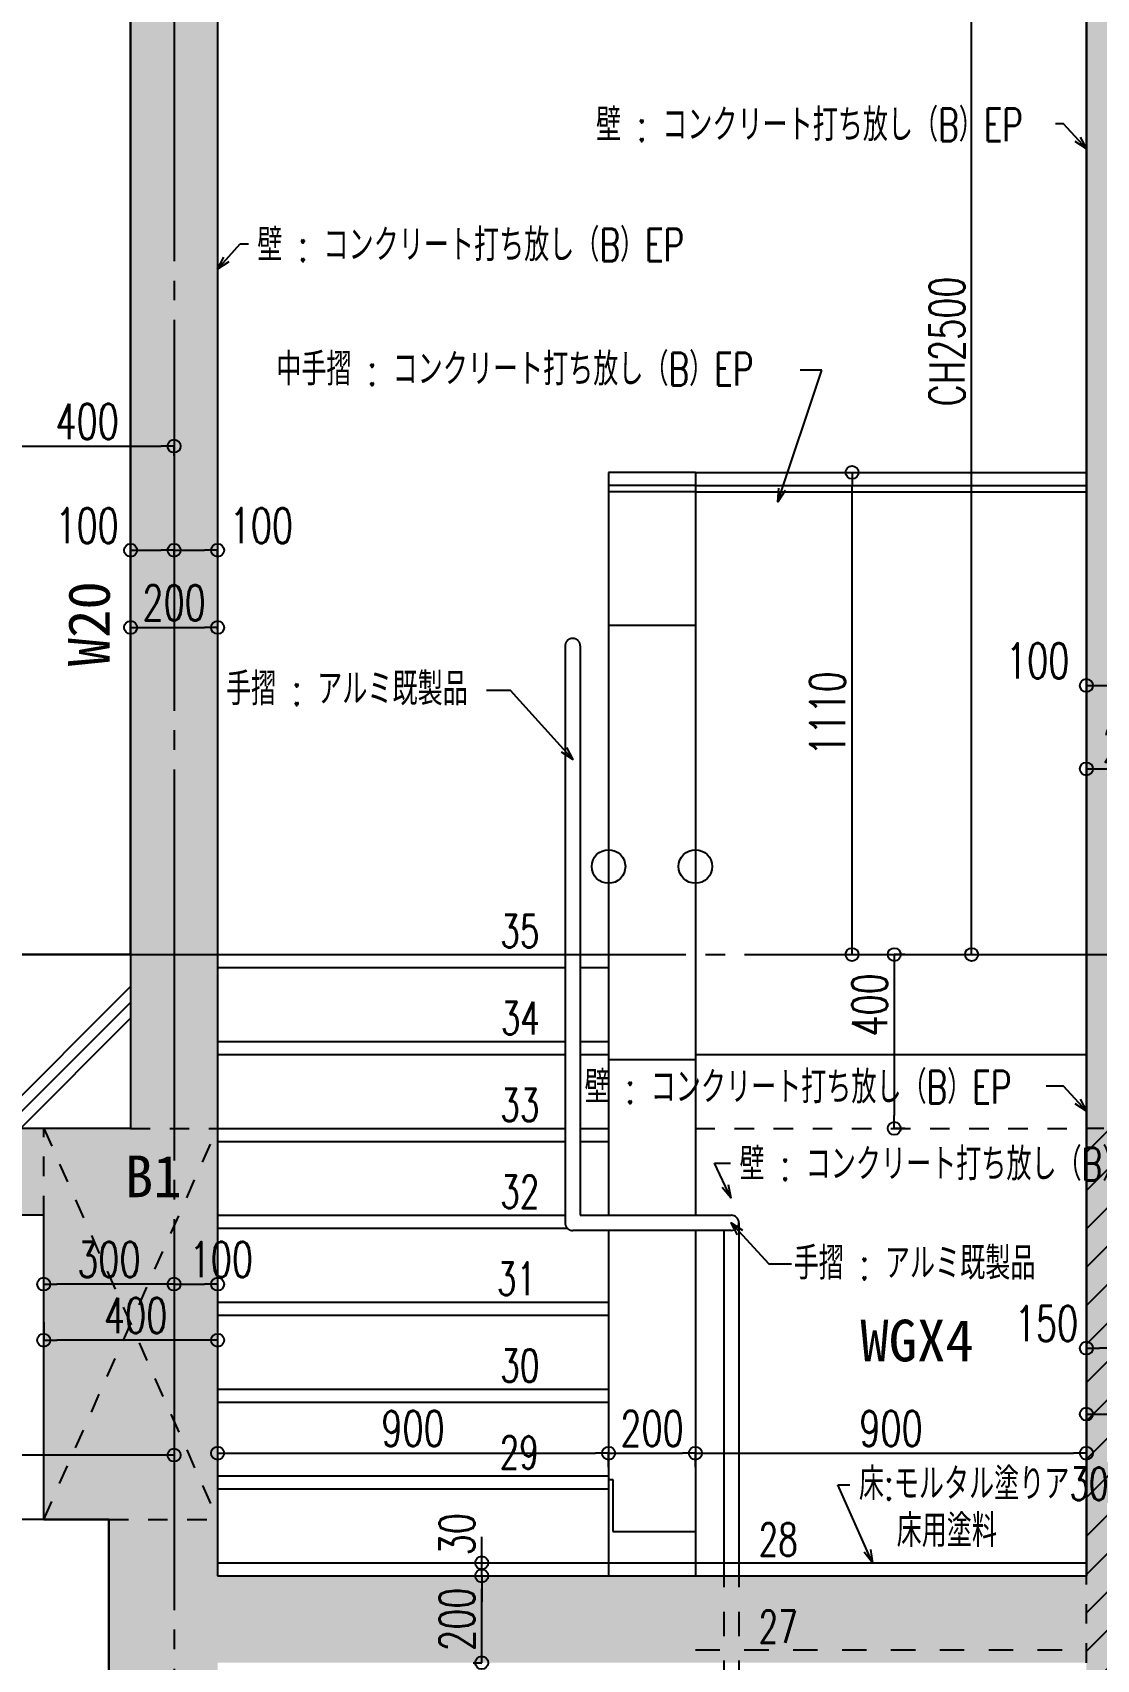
# Model space of a CAD drawing. Extents: x -229451 to 47804, y -161247 to 19812.
# Drawn here: x 38886 to 41335, y 8030 to 11775 of the extents above; entities that cross this region are included whole.
import ezdxf
from ezdxf.enums import TextEntityAlignment as Align

# ---------------------------------------------------------------- set-up
doc = ezdxf.new("R2010")
doc.units = 0
doc.header["$LTSCALE"] = 450
for name, pattern in [('CENTER2', [2.3, 2, -0.1, 0.1, -0.1]), ('HIDDEN2', [0.25, 0.125, -0.125]), ('HIDDEN3', [0.2, 0.1, -0.1])]:
    doc.linetypes.add(name, pattern=pattern)
doc.layers.get('0').update_dxf_attribs({"linetype": 'CONTINUOUS'})
doc.layers.get('DEFPOINTS').update_dxf_attribs({"linetype": 'CONTINUOUS'})
for name, color, linetype in [('E1_文字A', 3, 'CONTINUOUS'), ('E1_文字B', 2, 'CONTINUOUS'), ('E6_面取り記号', 4, 'CONTINUOUS'), ('G1_ハッチング', 251, 'CONTINUOUS'), ('G2_ハッチング', 243, 'CONTINUOUS'), ('H寸法', 3, 'CONTINUOUS'), ('IA_通芯', 12, 'CENTER2'), ('IB_壁芯', 2, 'CENTER2'), ('IC1_寸法', 3, 'CONTINUOUS'), ('ID1_躯体', 7, 'CONTINUOUS'), ('ID2_構造体', 8, 'HIDDEN3'), ('ID7_打放し表示', 231, 'UTILDN'), ('JA2_梁記号', 4, 'CONTINUOUS'), ('JA4_壁記号', 4, 'CONTINUOUS'), ('JB1_仕上線A', 130, 'CONTINUOUS'), ('JB1_仕上線B_細線', 51, 'CONTINUOUS'), ('JB4_巾木', 21, 'CONTINUOUS'), ('JL1_金物_手摺他', 1, 'CONTINUOUS'), ('KA1_躯体見下線', 113, 'CONTINUOUS'), ('KA2_躯体見下線_梁点線', 8, 'HIDDEN3')]:
    doc.layers.add(name, color=color, linetype=linetype)
doc.styles.add('toda-A (0.7)', font='romans.shx', dxfattribs={"width": 0.7, "bigfont": 'extfont.shx'})
doc.styles.add('toda-G', font='')
doc.styles.get('toda-G').set_extended_font_data('MS Gothic')
doc.linetypes.add('UTILDN', pattern='A,5e-13,[130,ltypeshp.shx,S=0.45,R=0,X=0,Y=-0.45],0,-3', length=3)
doc.dimstyles.new('toda 1：30', dxfattribs={"dimscale": 30, "dimtxt": 2.7, "dimasz": 1, "dimexe": 0, "dimexo": 1, "dimgap": 0, "dimtad": 0, "dimdec": 3, "dimzin": 12, "dimdsep": 46, "dimtxsty": 'toda-A (0.7)', "dimblk": 'ORIGIN', "dimcen": 2.5, "dimclrd": 256, "dimclre": 256, "dimclrt": 7, "dimadec": 0, "dimazin": 0, "dimtfac": 1, "dimtdec": 3, "dimtix": 1, "dimtmove": 2, "dimatfit": 3, "dimldrblk": 'ORIGIN', "dimfxl": 0, "dimtvp": 0.7, "dimtolj": 1, "dimtzin": 0, "dimarcsym": 0})

# ---------------------------------------------------------------- blocks, each defined once
blk = doc.blocks.new('_Origin')
at = {"color": 0, "linetype": 'ByBlock', "lineweight": -2}
blk.add_line((0, 0), (-1, 0), dxfattribs=at)
blk.add_circle((0, 0), 0.5, dxfattribs=at)
blk = doc.blocks.new('*D303')
at = {"layer": 'DEFPOINTS', "color": 0, "transparency": 16777216}
for p in [(40651.9, 10762.2), (40772.7, 10762.2), (40656.1, 9652.2)]:
    blk.add_point(p, dxfattribs=at)
at = {"layer": 'H寸法', "linetype": 'CENTER2', "lineweight": -2, "transparency": 16777216}
for p, q in [((40681.9, 10762.2), (40772.7, 10762.2)), ((40686.1, 9652.2), (40772.7, 9652.2))]:
    blk.add_line(p, q, dxfattribs=at)
at = {"layer": 'H寸法', "lineweight": -2, "transparency": 16777216}
blk.add_line((40772.7, 9682.2), (40772.7, 10732.2), dxfattribs=at)
at = {"layer": 'H寸法', "lineweight": -2, "transparency": 16777216, "xscale": 30, "yscale": 30, "zscale": 30}
for p, rotation in [((40772.7, 10762.2), 90), ((40772.7, 9652.2), 270)]:
    blk.add_blockref('_Origin', p, dxfattribs=dict(at, rotation=rotation))
at = {"layer": 'H寸法', "color": 7, "transparency": 16777216, "insert": (40716, 10207.2), "char_height": 81, "attachment_point": 5, "rotation": 90, "style": 'toda-A (0.7)'}
blk.add_mtext('\\A1;1110', dxfattribs=at)
blk = doc.blocks.new('*D318')
at = {"layer": 'DEFPOINTS', "color": 0, "transparency": 16777216}
for p in [(42162.2, 8594.6), (41312.2, 8564.2), (42162.2, 8545.6)]:
    blk.add_point(p, dxfattribs=at)
at = {"layer": 'H寸法', "linetype": 'CENTER2', "lineweight": -2, "transparency": 16777216}
for p, q in [((41312.2, 8594.2), (41312.2, 8594.6)), ((42162.2, 8575.6), (42162.2, 8594.6))]:
    blk.add_line(p, q, dxfattribs=at)
at = {"layer": 'H寸法', "lineweight": -2, "transparency": 16777216}
blk.add_line((41342.2, 8594.6), (42132.2, 8594.6), dxfattribs=at)
at = {"layer": 'H寸法', "lineweight": -2, "transparency": 16777216, "xscale": 30, "yscale": 30, "zscale": 30, "rotation": 180}
blk.add_blockref('_Origin', (41312.2, 8594.6), dxfattribs=at)
at = {"layer": 'H寸法', "lineweight": -2, "transparency": 16777216, "xscale": 30, "yscale": 30, "zscale": 30}
blk.add_blockref('_Origin', (42162.2, 8594.6), dxfattribs=at)
at = {"layer": 'H寸法', "color": 7, "transparency": 16777216, "insert": (42002.9, 8651.3), "char_height": 81, "attachment_point": 5, "style": 'toda-A (0.7)'}
blk.add_mtext('\\A1;850', dxfattribs=at)
blk = doc.blocks.new('*D320')
at = {"layer": 'DEFPOINTS', "color": 0, "transparency": 16777216}
for p in [(41532.2, 10079.6), (41312.2, 10061), (41532.2, 10061)]:
    blk.add_point(p, dxfattribs=at)
at = {"layer": 'H寸法', "linetype": 'CENTER2', "lineweight": -2, "transparency": 16777216}
for p, q in [((41312.2, 10091), (41312.2, 10079.6)), ((41532.2, 10091), (41532.2, 10079.6))]:
    blk.add_line(p, q, dxfattribs=at)
at = {"layer": 'H寸法', "lineweight": -2, "transparency": 16777216}
blk.add_line((41342.2, 10079.6), (41502.2, 10079.6), dxfattribs=at)
at = {"layer": 'H寸法', "lineweight": -2, "transparency": 16777216, "xscale": 30, "yscale": 30, "zscale": 30, "rotation": 180}
blk.add_blockref('_Origin', (41312.2, 10079.6), dxfattribs=at)
at = {"layer": 'H寸法', "lineweight": -2, "transparency": 16777216, "xscale": 30, "yscale": 30, "zscale": 30}
blk.add_blockref('_Origin', (41532.2, 10079.6), dxfattribs=at)
at = {"layer": 'H寸法', "color": 7, "transparency": 16777216, "insert": (41422.2, 10136.3), "char_height": 81, "attachment_point": 5, "style": 'toda-A (0.7)'}
blk.add_mtext('\\A1;220', dxfattribs=at)
blk = doc.blocks.new('*D321')
at = {"layer": 'DEFPOINTS', "color": 0, "transparency": 16777216}
for p in [(38902.8, 9652.2), (38802.8, 9252.2), (38809.1, 9252.2)]:
    blk.add_point(p, dxfattribs=at)
at = {"layer": 'H寸法', "linetype": 'CENTER2', "lineweight": -2, "transparency": 16777216}
for p, q in [((38872.8, 9652.2), (38809.1, 9652.2)), ((38832.8, 9252.2), (38809.1, 9252.2))]:
    blk.add_line(p, q, dxfattribs=at)
at = {"layer": 'H寸法', "lineweight": -2, "transparency": 16777216}
blk.add_line((38809.1, 9622.2), (38809.1, 9282.2), dxfattribs=at)
at = {"layer": 'H寸法', "lineweight": -2, "transparency": 16777216, "xscale": 30, "yscale": 30, "zscale": 30}
for p, rotation in [((38809.1, 9652.2), 90), ((38809.1, 9252.2), 270)]:
    blk.add_blockref('_Origin', p, dxfattribs=dict(at, rotation=rotation))
at = {"layer": 'H寸法', "color": 7, "transparency": 16777216, "insert": (38752.4, 9452.2), "char_height": 81, "attachment_point": 5, "rotation": 90, "style": 'toda-A (0.7)'}
blk.add_mtext('\\A1;400', dxfattribs=at)
blk = doc.blocks.new('*D323')
at = {"layer": 'DEFPOINTS', "color": 0, "transparency": 16777216}
for p in [(38912.2, 8835.8), (39312.2, 8835.8), (38912.2, 8764.6)]:
    blk.add_point(p, dxfattribs=at)
at = {"layer": 'H寸法', "linetype": 'CENTER2', "lineweight": -2, "transparency": 16777216}
for p, q in [((38912.2, 8805.8), (38912.2, 8764.6)), ((39312.2, 8805.8), (39312.2, 8764.6))]:
    blk.add_line(p, q, dxfattribs=at)
at = {"layer": 'H寸法', "lineweight": -2, "transparency": 16777216}
blk.add_line((39282.2, 8764.6), (38942.2, 8764.6), dxfattribs=at)
at = {"layer": 'H寸法', "lineweight": -2, "transparency": 16777216, "xscale": 30, "yscale": 30, "zscale": 30, "rotation": 180}
blk.add_blockref('_Origin', (38912.2, 8764.6), dxfattribs=at)
at = {"layer": 'H寸法', "lineweight": -2, "transparency": 16777216, "xscale": 30, "yscale": 30, "zscale": 30}
blk.add_blockref('_Origin', (39312.2, 8764.6), dxfattribs=at)
at = {"layer": 'H寸法', "color": 7, "transparency": 16777216, "insert": (39123.7, 8821.3), "char_height": 81, "attachment_point": 5, "style": 'toda-A (0.7)'}
blk.add_mtext('\\A1;400', dxfattribs=at)
blk = doc.blocks.new('*D327')
at = {"layer": 'DEFPOINTS', "color": 0, "transparency": 16777216}
for p in [(39312.2, 8504.5), (40212.2, 8504.5), (40212.2, 8504.5)]:
    blk.add_point(p, dxfattribs=at)
at = {"layer": 'H寸法', "linetype": 'CENTER2', "lineweight": -2, "transparency": 16777216}
for p, q in [((39312.2, 8534.5), (39312.2, 8504.5)), ((40212.2, 8534.5), (40212.2, 8504.5))]:
    blk.add_line(p, q, dxfattribs=at)
at = {"layer": 'H寸法', "lineweight": -2, "transparency": 16777216}
blk.add_line((39342.2, 8504.5), (40182.2, 8504.5), dxfattribs=at)
at = {"layer": 'H寸法', "lineweight": -2, "transparency": 16777216, "xscale": 30, "yscale": 30, "zscale": 30, "rotation": 180}
blk.add_blockref('_Origin', (39312.2, 8504.5), dxfattribs=at)
at = {"layer": 'H寸法', "lineweight": -2, "transparency": 16777216, "xscale": 30, "yscale": 30, "zscale": 30}
blk.add_blockref('_Origin', (40212.2, 8504.5), dxfattribs=at)
at = {"layer": 'H寸法', "color": 7, "transparency": 16777216, "insert": (39762.2, 8561.2), "char_height": 81, "attachment_point": 5, "style": 'toda-A (0.7)'}
blk.add_mtext('\\A1;900', dxfattribs=at)
blk = doc.blocks.new('*D328')
at = {"layer": 'DEFPOINTS', "color": 0, "transparency": 16777216}
for p in [(40412.2, 8504.5), (40212.2, 8442.7), (40412.2, 8442.7)]:
    blk.add_point(p, dxfattribs=at)
at = {"layer": 'H寸法', "linetype": 'CENTER2', "lineweight": -2, "transparency": 16777216}
for p, q in [((40212.2, 8472.7), (40212.2, 8504.5)), ((40412.2, 8472.7), (40412.2, 8504.5))]:
    blk.add_line(p, q, dxfattribs=at)
at = {"layer": 'H寸法', "lineweight": -2, "transparency": 16777216}
blk.add_line((40242.2, 8504.5), (40382.2, 8504.5), dxfattribs=at)
at = {"layer": 'H寸法', "lineweight": -2, "transparency": 16777216, "xscale": 30, "yscale": 30, "zscale": 30, "rotation": 180}
blk.add_blockref('_Origin', (40212.2, 8504.5), dxfattribs=at)
at = {"layer": 'H寸法', "lineweight": -2, "transparency": 16777216, "xscale": 30, "yscale": 30, "zscale": 30}
blk.add_blockref('_Origin', (40412.2, 8504.5), dxfattribs=at)
at = {"layer": 'H寸法', "color": 7, "transparency": 16777216, "insert": (40312.2, 8561.2), "char_height": 81, "attachment_point": 5, "style": 'toda-A (0.7)'}
blk.add_mtext('\\A1;200', dxfattribs=at)
blk = doc.blocks.new('*D329')
at = {"layer": 'DEFPOINTS', "color": 0, "transparency": 16777216}
for p in [(41312.2, 8504.5), (40412.2, 8442.7), (41312.2, 8442.7)]:
    blk.add_point(p, dxfattribs=at)
at = {"layer": 'H寸法', "linetype": 'CENTER2', "lineweight": -2, "transparency": 16777216}
for p, q in [((40412.2, 8472.7), (40412.2, 8504.5)), ((41312.2, 8472.7), (41312.2, 8504.5))]:
    blk.add_line(p, q, dxfattribs=at)
at = {"layer": 'H寸法', "lineweight": -2, "transparency": 16777216}
blk.add_line((40442.2, 8504.5), (41282.2, 8504.5), dxfattribs=at)
at = {"layer": 'H寸法', "lineweight": -2, "transparency": 16777216, "xscale": 30, "yscale": 30, "zscale": 30, "rotation": 180}
blk.add_blockref('_Origin', (40412.2, 8504.5), dxfattribs=at)
at = {"layer": 'H寸法', "lineweight": -2, "transparency": 16777216, "xscale": 30, "yscale": 30, "zscale": 30}
blk.add_blockref('_Origin', (41312.2, 8504.5), dxfattribs=at)
at = {"layer": 'H寸法', "color": 7, "transparency": 16777216, "insert": (40862.2, 8561.2), "char_height": 81, "attachment_point": 5, "style": 'toda-A (0.7)'}
blk.add_mtext('\\A1;900', dxfattribs=at)
blk = doc.blocks.new('*D330')
at = {"layer": 'DEFPOINTS', "color": 0, "transparency": 16777216}
for p in [(39112.2, 10430.8), (39312.2, 10430.8), (39312.2, 10405.4)]:
    blk.add_point(p, dxfattribs=at)
at = {"layer": 'H寸法', "linetype": 'CENTER2', "lineweight": -2, "transparency": 16777216}
for p, q in [((39112.2, 10400.8), (39112.2, 10405.4)), ((39312.2, 10400.8), (39312.2, 10405.4))]:
    blk.add_line(p, q, dxfattribs=at)
at = {"layer": 'H寸法', "lineweight": -2, "transparency": 16777216}
blk.add_line((39142.2, 10405.4), (39282.2, 10405.4), dxfattribs=at)
at = {"layer": 'H寸法', "lineweight": -2, "transparency": 16777216, "xscale": 30, "yscale": 30, "zscale": 30, "rotation": 180}
blk.add_blockref('_Origin', (39112.2, 10405.4), dxfattribs=at)
at = {"layer": 'H寸法', "lineweight": -2, "transparency": 16777216, "xscale": 30, "yscale": 30, "zscale": 30}
blk.add_blockref('_Origin', (39312.2, 10405.4), dxfattribs=at)
at = {"layer": 'H寸法', "color": 7, "transparency": 16777216, "insert": (39212.2, 10462.1), "char_height": 81, "attachment_point": 5, "style": 'toda-A (0.7)'}
blk.add_mtext('\\A1;200', dxfattribs=at)
blk = doc.blocks.new('*D331')
at = {"layer": 'DEFPOINTS', "color": 0, "transparency": 16777216}
for p in [(39112.2, 10567.3), (39212.2, 10582.9), (39212.2, 10567.3)]:
    blk.add_point(p, dxfattribs=at)
at = {"layer": 'H寸法', "linetype": 'CENTER2', "lineweight": -2, "transparency": 16777216}
for p, q in [((39112.2, 10597.3), (39112.2, 10582.9)), ((39212.2, 10597.3), (39212.2, 10582.9))]:
    blk.add_line(p, q, dxfattribs=at)
at = {"layer": 'H寸法', "lineweight": -2, "transparency": 16777216}
blk.add_line((39142.2, 10582.9), (39182.2, 10582.9), dxfattribs=at)
at = {"layer": 'H寸法', "lineweight": -2, "transparency": 16777216, "xscale": 30, "yscale": 30, "zscale": 30, "rotation": 180}
blk.add_blockref('_Origin', (39112.2, 10582.9), dxfattribs=at)
at = {"layer": 'H寸法', "lineweight": -2, "transparency": 16777216, "xscale": 30, "yscale": 30, "zscale": 30}
blk.add_blockref('_Origin', (39212.2, 10582.9), dxfattribs=at)
at = {"layer": 'H寸法', "color": 7, "transparency": 16777216, "insert": (39012, 10639.6), "char_height": 81, "attachment_point": 5, "style": 'toda-A (0.7)'}
blk.add_mtext('\\A1;100', dxfattribs=at)
blk = doc.blocks.new('*D332')
at = {"layer": 'DEFPOINTS', "color": 0, "transparency": 16777216}
for p in [(39312.2, 10582.9), (39212.2, 10542), (39312.2, 10542)]:
    blk.add_point(p, dxfattribs=at)
at = {"layer": 'H寸法', "linetype": 'CENTER2', "lineweight": -2, "transparency": 16777216}
for p, q in [((39212.2, 10572), (39212.2, 10582.9)), ((39312.2, 10572), (39312.2, 10582.9))]:
    blk.add_line(p, q, dxfattribs=at)
at = {"layer": 'H寸法', "lineweight": -2, "transparency": 16777216}
blk.add_line((39242.2, 10582.9), (39282.2, 10582.9), dxfattribs=at)
at = {"layer": 'H寸法', "lineweight": -2, "transparency": 16777216, "xscale": 30, "yscale": 30, "zscale": 30, "rotation": 180}
blk.add_blockref('_Origin', (39212.2, 10582.9), dxfattribs=at)
at = {"layer": 'H寸法', "lineweight": -2, "transparency": 16777216, "xscale": 30, "yscale": 30, "zscale": 30}
blk.add_blockref('_Origin', (39312.2, 10582.9), dxfattribs=at)
at = {"layer": 'H寸法', "color": 7, "transparency": 16777216, "insert": (39413.1, 10639.6), "char_height": 81, "attachment_point": 5, "style": 'toda-A (0.7)'}
blk.add_mtext('\\A1;100', dxfattribs=at)
blk = doc.blocks.new('*D333')
at = {"layer": 'DEFPOINTS', "color": 0, "transparency": 16777216}
for p in [(41412.2, 10271.8), (41312.2, 10244.4), (41412.2, 10244.4)]:
    blk.add_point(p, dxfattribs=at)
at = {"layer": 'H寸法', "linetype": 'CENTER2', "lineweight": -2, "transparency": 16777216}
for p, q in [((41312.2, 10274.4), (41312.2, 10271.8)), ((41412.2, 10274.4), (41412.2, 10271.8))]:
    blk.add_line(p, q, dxfattribs=at)
at = {"layer": 'H寸法', "lineweight": -2, "transparency": 16777216}
blk.add_line((41342.2, 10271.8), (41382.2, 10271.8), dxfattribs=at)
at = {"layer": 'H寸法', "lineweight": -2, "transparency": 16777216, "xscale": 30, "yscale": 30, "zscale": 30, "rotation": 180}
blk.add_blockref('_Origin', (41312.2, 10271.8), dxfattribs=at)
at = {"layer": 'H寸法', "lineweight": -2, "transparency": 16777216, "xscale": 30, "yscale": 30, "zscale": 30}
blk.add_blockref('_Origin', (41412.2, 10271.8), dxfattribs=at)
at = {"layer": 'H寸法', "color": 7, "transparency": 16777216, "insert": (41199.9, 10328.5), "char_height": 81, "attachment_point": 5, "style": 'toda-A (0.7)'}
blk.add_mtext('\\A1;100', dxfattribs=at)
blk = doc.blocks.new('*D338')
at = {"layer": 'DEFPOINTS', "color": 0, "transparency": 16777216}
for p in [(37712.2, 8614.5), (39212.2, 8563.7), (37712.2, 8500)]:
    blk.add_point(p, dxfattribs=at)
at = {"layer": 'H寸法', "linetype": 'CENTER2', "lineweight": -2, "transparency": 16777216}
for p, q in [((37712.2, 8584.5), (37712.2, 8500)), ((39212.2, 8533.7), (39212.2, 8500))]:
    blk.add_line(p, q, dxfattribs=at)
at = {"layer": 'H寸法', "lineweight": -2, "transparency": 16777216}
blk.add_line((39182.2, 8500), (37742.2, 8500), dxfattribs=at)
at = {"layer": 'H寸法', "lineweight": -2, "transparency": 16777216, "xscale": 30, "yscale": 30, "zscale": 30, "rotation": 180}
blk.add_blockref('_Origin', (37712.2, 8500), dxfattribs=at)
at = {"layer": 'H寸法', "lineweight": -2, "transparency": 16777216, "xscale": 30, "yscale": 30, "zscale": 30}
blk.add_blockref('_Origin', (39212.2, 8500), dxfattribs=at)
at = {"layer": 'H寸法', "color": 7, "transparency": 16777216, "insert": (38250.1, 8556.7), "char_height": 81, "attachment_point": 5, "style": 'toda-A (0.7)'}
blk.add_mtext('\\A1;1500', dxfattribs=at)
blk = doc.blocks.new('*D341')
at = {"layer": 'DEFPOINTS', "color": 0, "transparency": 16777216}
for p in [(39212.2, 10822.8), (38812.2, 10770.2), (39212.2, 10770.2)]:
    blk.add_point(p, dxfattribs=at)
at = {"layer": 'H寸法', "linetype": 'CENTER2', "lineweight": -2, "transparency": 16777216}
for p, q in [((38812.2, 10800.2), (38812.2, 10822.8)), ((39212.2, 10800.2), (39212.2, 10822.8))]:
    blk.add_line(p, q, dxfattribs=at)
at = {"layer": 'H寸法', "lineweight": -2, "transparency": 16777216}
blk.add_line((38842.2, 10822.8), (39182.2, 10822.8), dxfattribs=at)
at = {"layer": 'H寸法', "lineweight": -2, "transparency": 16777216, "xscale": 30, "yscale": 30, "zscale": 30, "rotation": 180}
blk.add_blockref('_Origin', (38812.2, 10822.8), dxfattribs=at)
at = {"layer": 'H寸法', "lineweight": -2, "transparency": 16777216, "xscale": 30, "yscale": 30, "zscale": 30}
blk.add_blockref('_Origin', (39212.2, 10822.8), dxfattribs=at)
at = {"layer": 'H寸法', "color": 7, "transparency": 16777216, "insert": (39012.2, 10879.5), "char_height": 81, "attachment_point": 5, "style": 'toda-A (0.7)'}
blk.add_mtext('\\A1;400', dxfattribs=at)
blk = doc.blocks.new('*D345')
at = {"layer": 'DEFPOINTS', "color": 0, "transparency": 16777216}
for p in [(40903.7, 12152.2), (41047.8, 12152.2), (40903.7, 9652.2)]:
    blk.add_point(p, dxfattribs=at)
at = {"layer": 'IC1_寸法', "linetype": 'CENTER2', "lineweight": -2, "transparency": 16777216}
for p, q in [((40933.7, 12152.2), (41047.8, 12152.2)), ((40933.7, 9652.2), (41047.8, 9652.2))]:
    blk.add_line(p, q, dxfattribs=at)
at = {"layer": 'IC1_寸法', "lineweight": -2, "transparency": 16777216}
blk.add_line((41047.8, 9682.2), (41047.8, 12122.2), dxfattribs=at)
at = {"layer": 'IC1_寸法', "lineweight": -2, "transparency": 16777216, "xscale": 30, "yscale": 30, "zscale": 30}
for p, rotation in [((41047.8, 12152.2), 90), ((41047.8, 9652.2), 270)]:
    blk.add_blockref('_Origin', p, dxfattribs=dict(at, rotation=rotation))
at = {"layer": 'IC1_寸法', "color": 7, "transparency": 16777216, "insert": (40991.1, 11063.6), "char_height": 81, "attachment_point": 5, "rotation": 90, "style": 'toda-A (0.7)'}
blk.add_mtext('\\A1;CH2500', dxfattribs=at)
blk = doc.blocks.new('*D464')
at = {"layer": 'DEFPOINTS', "color": 0, "transparency": 16777216}
for p in [(39920.2, 8222.2), (39930.9, 8222.2), (39930.9, 8022.2)]:
    blk.add_point(p, dxfattribs=at)
at = {"layer": 'H寸法', "linetype": 'CENTER2', "lineweight": -2, "transparency": 16777216}
for p, q in [((39900.9, 8222.2), (39920.2, 8222.2)), ((39900.9, 8022.2), (39920.2, 8022.2))]:
    blk.add_line(p, q, dxfattribs=at)
at = {"layer": 'H寸法', "lineweight": -2, "transparency": 16777216}
blk.add_line((39920.2, 8052.2), (39920.2, 8192.2), dxfattribs=at)
at = {"layer": 'H寸法', "lineweight": -2, "transparency": 16777216, "xscale": 30, "yscale": 30, "zscale": 30}
for p, rotation in [((39920.2, 8222.2), 90), ((39920.2, 8022.2), 270)]:
    blk.add_blockref('_Origin', p, dxfattribs=dict(at, rotation=rotation))
at = {"layer": 'H寸法', "color": 7, "transparency": 16777216, "insert": (39863.5, 8122.2), "char_height": 81, "attachment_point": 5, "rotation": 90, "style": 'toda-A (0.7)'}
blk.add_mtext('\\A1;200', dxfattribs=at)
blk = doc.blocks.new('*D465')
at = {"layer": 'DEFPOINTS', "color": 0, "transparency": 16777216}
for p in [(39920.2, 8252.2), (39943.9, 8252.2), (39943.9, 8222.2)]:
    blk.add_point(p, dxfattribs=at)
at = {"layer": 'H寸法', "lineweight": -2, "transparency": 16777216}
for p, q in [((39920.2, 8282.2), (39920.2, 8312.2)), ((39920.2, 8222.2), (39920.2, 8252.2)), ((39920.2, 8192.2), (39920.2, 8162.2))]:
    blk.add_line(p, q, dxfattribs=at)
at = {"layer": 'H寸法', "linetype": 'CENTER2', "lineweight": -2, "transparency": 16777216}
for p, q in [((39913.9, 8252.2), (39920.2, 8252.2)), ((39913.9, 8222.2), (39920.2, 8222.2))]:
    blk.add_line(p, q, dxfattribs=at)
at = {"layer": 'H寸法', "lineweight": -2, "transparency": 16777216, "xscale": 30, "yscale": 30, "zscale": 30}
for p, rotation in [((39920.2, 8252.2), 270), ((39920.2, 8222.2), 90)]:
    blk.add_blockref('_Origin', p, dxfattribs=dict(at, rotation=rotation))
at = {"layer": 'H寸法', "color": 7, "transparency": 16777216, "insert": (39863.5, 8318.1), "char_height": 81, "attachment_point": 5, "rotation": 90, "style": 'toda-A (0.7)'}
blk.add_mtext('\\A1;30', dxfattribs=at)
blk = doc.blocks.new('*D466')
at = {"layer": 'DEFPOINTS', "color": 0, "transparency": 16777216}
for p in [(40864.2, 9652.2), (40864.2, 9252.2), (40869.8, 9252.2)]:
    blk.add_point(p, dxfattribs=at)
at = {"layer": 'H寸法', "linetype": 'CENTER2', "lineweight": -2, "transparency": 16777216}
for p, q in [((40894.2, 9652.2), (40869.8, 9652.2)), ((40894.2, 9252.2), (40869.8, 9252.2))]:
    blk.add_line(p, q, dxfattribs=at)
at = {"layer": 'H寸法', "lineweight": -2, "transparency": 16777216}
blk.add_line((40869.8, 9622.2), (40869.8, 9282.2), dxfattribs=at)
at = {"layer": 'H寸法', "lineweight": -2, "transparency": 16777216, "xscale": 30, "yscale": 30, "zscale": 30}
for p, rotation in [((40869.8, 9652.2), 90), ((40869.8, 9252.2), 270)]:
    blk.add_blockref('_Origin', p, dxfattribs=dict(at, rotation=rotation))
at = {"layer": 'H寸法', "color": 7, "transparency": 16777216, "insert": (40813.1, 9536.3), "char_height": 81, "attachment_point": 5, "rotation": 90, "style": 'toda-A (0.7)'}
blk.add_mtext('\\A1;400', dxfattribs=at)
blk = doc.blocks.new('*D507')
at = {"layer": 'DEFPOINTS', "color": 0, "transparency": 16777216}
for p in [(41312.2, 8746.5), (41312.2, 8657.2), (41462.2, 8657.2)]:
    blk.add_point(p, dxfattribs=at)
at = {"layer": 'H寸法', "linetype": 'CENTER2', "lineweight": -2, "transparency": 16777216}
for p, q in [((41312.2, 8687.2), (41312.2, 8746.5)), ((41462.2, 8687.2), (41462.2, 8746.5))]:
    blk.add_line(p, q, dxfattribs=at)
at = {"layer": 'H寸法', "lineweight": -2, "transparency": 16777216}
blk.add_line((41432.2, 8746.5), (41342.2, 8746.5), dxfattribs=at)
at = {"layer": 'H寸法', "lineweight": -2, "transparency": 16777216, "xscale": 30, "yscale": 30, "zscale": 30, "rotation": 180}
blk.add_blockref('_Origin', (41312.2, 8746.5), dxfattribs=at)
at = {"layer": 'H寸法', "lineweight": -2, "transparency": 16777216, "xscale": 30, "yscale": 30, "zscale": 30}
blk.add_blockref('_Origin', (41462.2, 8746.5), dxfattribs=at)
at = {"layer": 'H寸法', "color": 7, "transparency": 16777216, "insert": (41220.3, 8803.2), "char_height": 81, "attachment_point": 5, "style": 'toda-A (0.7)'}
blk.add_mtext('\\A1;150', dxfattribs=at)
blk = doc.blocks.new('*D532')
at = {"layer": 'DEFPOINTS', "color": 0, "transparency": 16777216}
for p in [(39212.2, 8885.8), (39312.2, 8893.8), (39312.2, 8885.8)]:
    blk.add_point(p, dxfattribs=at)
at = {"layer": 'H寸法', "linetype": 'CENTER2', "lineweight": -2, "transparency": 16777216}
for p, q in [((39212.2, 8915.8), (39212.2, 8893.8)), ((39312.2, 8915.8), (39312.2, 8893.8))]:
    blk.add_line(p, q, dxfattribs=at)
at = {"layer": 'H寸法', "lineweight": -2, "transparency": 16777216}
blk.add_line((39242.2, 8893.8), (39282.2, 8893.8), dxfattribs=at)
at = {"layer": 'H寸法', "lineweight": -2, "transparency": 16777216, "xscale": 30, "yscale": 30, "zscale": 30, "rotation": 180}
blk.add_blockref('_Origin', (39212.2, 8893.8), dxfattribs=at)
at = {"layer": 'H寸法', "lineweight": -2, "transparency": 16777216, "xscale": 30, "yscale": 30, "zscale": 30}
blk.add_blockref('_Origin', (39312.2, 8893.8), dxfattribs=at)
at = {"layer": 'H寸法', "color": 7, "transparency": 16777216, "insert": (39320.8, 8950.5), "char_height": 81, "attachment_point": 5, "style": 'toda-A (0.7)'}
blk.add_mtext('\\A1;100', dxfattribs=at)
blk = doc.blocks.new('*D533')
at = {"layer": 'DEFPOINTS', "color": 0, "transparency": 16777216}
for p in [(38912.2, 8893.8), (38912.2, 8852.4), (39212.2, 8863.8)]:
    blk.add_point(p, dxfattribs=at)
at = {"layer": 'H寸法', "linetype": 'CENTER2', "lineweight": -2, "transparency": 16777216}
for p, q in [((38912.2, 8882.4), (38912.2, 8893.8)), ((39212.2, 8893.8), (39212.2, 8893.8))]:
    blk.add_line(p, q, dxfattribs=at)
at = {"layer": 'H寸法', "lineweight": -2, "transparency": 16777216}
blk.add_line((39182.2, 8893.8), (38942.2, 8893.8), dxfattribs=at)
at = {"layer": 'H寸法', "lineweight": -2, "transparency": 16777216, "xscale": 30, "yscale": 30, "zscale": 30, "rotation": 180}
blk.add_blockref('_Origin', (38912.2, 8893.8), dxfattribs=at)
at = {"layer": 'H寸法', "lineweight": -2, "transparency": 16777216, "xscale": 30, "yscale": 30, "zscale": 30}
blk.add_blockref('_Origin', (39212.2, 8893.8), dxfattribs=at)
at = {"layer": 'H寸法', "color": 7, "transparency": 16777216, "insert": (39062.2, 8950.5), "char_height": 81, "attachment_point": 5, "style": 'toda-A (0.7)'}
blk.add_mtext('\\A1;300', dxfattribs=at)

msp = doc.modelspace()

# ---------------------------------------------------------------- hatches: boundary and pattern name
at = {"layer": 'G1_ハッチング'}
h = msp.add_hatch(color=256, dxfattribs=at)
h.paths.add_polyline_path([(42162.1536, 9152.1917), (42182.1536, 9152.1917), (42182.1536, 9272.1917), (41532.1536, 9272.1917), (41532.1536, 13452.1917), (42162.1536, 13452.1917), (42162.1536, 14452.1917), (42305.4225, 14452.1917), (42305.4225, 14652.1917), (41612.1536, 14652.1917), (41612.1536, 14829.4418), (41362.1536, 14829.4418), (41362.1536, 14652.1917), (38812.1536, 14652.1917), (38812.1536, 14829.4418), (38612.1536, 14829.4418), (38612.1536, 14652.1917), (37388.8324, 14652.1917), (37388.8324, 14452.1917), (37612.1536, 14452.1917), (37612.1536, 11788.2949), (37622.2392, 11777.1917), (37702.1536, 11777.1917), (37702.1536, 11817.1917), (37812.1536, 11817.1917), (37812.1536, 14452.1917), (38912.1536, 14452.1917), (38912.1536, 13752.1917), (39112.1536, 13752.1917), (39112.1536, 9252.1917), (37812.1536, 9252.1917), (37812.1536, 9652.1917), (37612.1536, 9652.1917), (37612.1536, 9252.1917), (37388.8324, 9252.1917), (37388.8324, 9052.1917), (37612.1536, 9052.1917), (37612.1536, 8652.1917), (37912.1536, 8652.1917), (37912.1536, 9052.1917), (38912.1536, 9052.1917), (38912.1536, 8352.1917), (39062.1536, 8352.1917), (39062.1536, 2652.1917), (37388.8324, 2652.1917), (37388.8324, 2052.1917), (41412.1536, 2052.1917), (41412.1536, 1352.1917), (42212.1536, 1352.1917), (42212.1536, 2352.1917), (43049.6393, 2352.1917), (43049.4304, 2652.1917), (41731.9447, 2652.1917), (41732.1536, 7752.1917), (42162.1536, 7752.1917), (42162.1536, 8252.1917), (42305.4225, 8252.1917), (42305.4225, 8452.1917), (42162.1536, 8452.1917)])
h.paths.add_polyline_path([(41312.1536, 8222.1917), (39312.1536, 8222.1917), (39312.1536, 13952.1917), (39312.1536, 14452.1917), (41312.1536, 14452.1917)], flags=16)
h.paths.add_polyline_path([(41312.1536, 8022.1917), (41312.1536, 5422.1917), (39312.1536, 5422.1917), (39312.1536, 8022.1917)], flags=16)
h.paths.add_polyline_path([(41312.1536, 5222.1917), (41312.1536, 2652.1917), (39312.1536, 2652.1917), (39312.1536, 5222.1917)], flags=16)
at = {"layer": 'G2_ハッチング', "linetype": 'Continuous'}
h = msp.add_hatch(dxfattribs=at)
h.set_pattern_fill('RC1', color=5, scale=50, pattern_type=2)
h.set_pattern_definition([(45, (38971.16, 9437.5), (-530.33, 530.33), []), (45, (39007.4, 9437.5), (-530.33, 530.33), []), (45, (39043.66, 9437.5), (-530.33, 530.33), [])])
h.paths.add_polyline_path([(37812.1536, 9652.1917), (37812.1536, 9252.1917), (39112.1536, 9252.1917), (39112.1536, 9652.1917)])
h = msp.add_hatch(dxfattribs=at)
h.set_pattern_fill('ANSI31', color=5, scale=500)
h.set_pattern_definition([(45, (-86686.32, -21219.99), (-44.194174, 44.194174), [])])
h.paths.add_polyline_path([(42162.1536, 8052.1917), (41462.1536, 8052.1917), (41462.1536, 9252.1917), (41312.1536, 9252.1917), (41312.1536, 8052.1917), (41312.1536, 7752.1917), (42162.1536, 7752.1917)])

# ---------------------------------------------------------------- linework, layer by layer
at = {"layer": 'E6_面取り記号'}
for centre in [(40212.1536, 9854.9428), (40412.1536, 9854.9428)]:
    msp.add_circle(centre, 38.658, dxfattribs=at)
at = {"layer": 'IA_通芯'}
msp.add_line((34315.2719, 9652.1917), (42120.8904, 9652.1917), dxfattribs=at)
at = {"layer": 'IB_壁芯'}
msp.add_line((39212.1536, 14218.4465), (39212.1536, 1277.4835), dxfattribs=at)
at = {"layer": 'ID1_躯体'}
for p, q in [((41312.1536, 14452.1917), (41312.1536, 8222.1917)), ((39112.1536, 13752.1917), (39112.1536, 9652.1917)), ((39312.1536, 13752.1917), (39312.1536, 8222.1917)), ((39112.1536, 9652.1917), (39112.1536, 9252.1917)), ((39312.1536, 9622.1917), (40112.1536, 9622.1917)), ((40147.1536, 9622.1917), (40212.1536, 9622.1917)), ((39312.1536, 9422.1917), (40112.1536, 9422.1917)), ((40147.1536, 9422.1917), (40212.1536, 9422.1917)), ((39112.1536, 9252.1917), (37812.1536, 9252.1917)), ((39312.1536, 9222.1917), (40112.1536, 9222.1917)), ((40147.1536, 9222.1917), (40212.1536, 9222.1917)), ((38912.1536, 9052.1917), (37912.1536, 9052.1917)), ((38912.1536, 8352.1917), (38912.1536, 9052.1917)), ((39312.1536, 9022.1917), (40117.4061, 9022.1917)), ((39312.1536, 8822.1917), (40212.1536, 8822.1917)), ((39312.1536, 8622.1917), (40212.1536, 8622.1917)), ((39312.1536, 8422.1917), (40212.1536, 8422.1917)), ((38912.1536, 8352.1917), (39062.1536, 8352.1917)), ((39062.1536, 8352.1917), (39062.1536, 2652.1917)), ((39312.1536, 8222.1917), (41312.1536, 8222.1917))]:
    msp.add_line(p, q, dxfattribs=at)
at = {"layer": 'ID2_構造体'}
for p, q in [((38912.1536, 8352.1917), (39312.1536, 9252.1917)), ((38912.1536, 9252.1917), (39312.1536, 8352.1917)), ((38912.1536, 9052.1917), (38912.1536, 9252.1917)), ((39112.1536, 9252.1917), (39312.1536, 9252.1917)), ((42162.1536, 9252.1917), (41312.1536, 9252.1917)), ((39062.1536, 8352.1917), (39312.1536, 8352.1917)), ((41312.1536, 8022.1917), (41312.1536, 8222.1917))]:
    msp.add_line(p, q, dxfattribs=at)
at = {"layer": 'ID7_打放し表示', "ltscale": 0.1}
for points in [[(39112.1536, 9652.1917), (39112.1536, 13752.1917), (38912.1536, 13752.1917), (38912.1536, 14452.1917)], [(39312.1536, 14452.1917), (39312.1536, 8222.1917)], [(41312.1536, 8222.1917), (41312.1536, 14452.1917)], [(39062.1536, 2652.1917), (39062.1536, 8352.1917), (38912.1536, 8352.1917), (38912.1536, 9052.1917), (37812.1536, 9052.1917)]]:
    msp.add_lwpolyline(points, dxfattribs=at)
at = {"layer": 'JB1_仕上線A'}
for p, q in [((39312.1536, 9652.1917), (40112.1536, 9652.1917)), ((40147.1536, 9652.1917), (40212.1536, 9652.1917)), ((39312.1536, 9452.1917), (40112.1536, 9452.1917)), ((40147.1536, 9452.1917), (40212.1536, 9452.1917)), ((39312.1536, 9252.1917), (40112.1536, 9252.1917)), ((40147.1536, 9252.1917), (40212.1536, 9252.1917)), ((39312.1536, 9052.1917), (40112.3331, 9052.1917)), ((39312.1536, 8852.1917), (40212.1536, 8852.1917)), ((39312.1536, 8652.1917), (40212.1536, 8652.1917)), ((39312.1536, 8452.1917), (40212.1536, 8452.1917)), ((39312.1536, 8252.1917), (41312.1536, 8252.1917))]:
    msp.add_line(p, q, dxfattribs=at)
at = {"layer": 'JB1_仕上線B_細線'}
msp.add_line((39112.1536, 9652.1917), (37812.1536, 9652.1917), dxfattribs=at)
at = {"layer": 'JB1_仕上線B_細線', "linetype": 'HIDDEN2'}
msp.add_line((40412.1536, 8052.1917), (41312.1536, 8052.1917), dxfattribs=at)
at = {"layer": 'JB4_巾木'}
for p, q in [((40212.1536, 8444.1913), (40222.1536, 8444.1913)), ((40222.1536, 8444.1913), (40222.1536, 8324.1916)), ((40222.1536, 8324.1916), (40412.1536, 8324.1916))]:
    msp.add_line(p, q, dxfattribs=at)
at = {"layer": 'JL1_金物_手摺他'}
for p, q in [((40112.1536, 10362.6917), (40112.1536, 9034.6917)), ((40147.1536, 10362.6917), (40147.1536, 9052.1917)), ((40147.1536, 9052.1917), (40494.6536, 9052.1917)), ((40512.1536, 9034.6917), (40512.1536, 8252.1917)), ((40494.6536, 9017.1917), (40129.6536, 9017.1917)), ((40477.1536, 9017.1917), (40477.1536, 8252.1917))]:
    msp.add_line(p, q, dxfattribs=at)
at = {"layer": 'JL1_金物_手摺他', "linetype": 'HIDDEN2'}
for p, q in [((40477.1536, 8252.1917), (40477.1536, 7705.1917)), ((40512.1536, 8252.1917), (40512.1536, 7687.6917))]:
    msp.add_line(p, q, dxfattribs=at)
for centre, start, end in [((40129.6536, 10362.6917), 0, 180), ((40129.6536, 9034.6917), 180, 270)]:
    msp.add_arc(centre, 17.5, start, end, dxfattribs=at)
at = {"layer": 'JL1_金物_手摺他'}
msp.add_arc((40494.6536, 9034.6917), 17.5, 270, 90, dxfattribs=at)
at = {"layer": 'KA1_躯体見下線'}
for p, q in [((40212.1536, 10762.1917), (40212.1536, 9052.1917)), ((40412.1536, 10762.1917), (40212.1536, 10762.1917)), ((40412.1536, 10762.1917), (40412.1536, 9052.1917)), ((40412.1536, 10762.1917), (41312.1536, 10762.1917)), ((40412.1536, 10732.1917), (40212.1536, 10732.1917)), ((40412.1536, 10717.1917), (40212.1536, 10717.1917)), ((40412.1536, 10732.1917), (41312.1536, 10732.1917)), ((40412.1536, 10717.1917), (41312.1536, 10717.1917)), ((40212.1536, 10410.3678), (40412.1536, 10410.3678)), ((40212.1536, 9410.3678), (40412.1536, 9410.3678)), ((40412.1536, 9422.1917), (41312.1536, 9422.1917)), ((40212.1536, 9017.1917), (40212.1536, 8222.1917)), ((40412.1536, 9017.1917), (40412.1536, 8222.1917)), ((39062.1536, 8352.1917), (37388.8324, 8352.1917))]:
    msp.add_line(p, q, dxfattribs=at)
at = {"layer": 'KA2_躯体見下線_梁点線'}
msp.add_line((40412.1536, 9252.1917), (41312.1536, 9252.1917), dxfattribs=at)

# ---------------------------------------------------------------- texts
at = {"layer": 'E1_文字A', "color": 3, "linetype": 'ByBlock', "style": 'toda-A (0.7)', "width": 0.7}
for s, p in [('壁 : コンクリート打ち放し（B）EP', (40183.4166, 11524.597)), ('壁 : コンクリート打ち放し（B）EP', (39403.7012, 11248.0978)), ('中手摺 : コンクリート打ち放し（B）EP', (39447.3311, 10962.2238)), ('手摺 : アルミ既製品', (39331.5694, 10226.3306)), ('壁 : コンクリート打ち放し（B）EP', (40156.8516, 9309.5555)), ('壁 : コンクリート打ち放し（B）EP', (40513.7002, 9132.3385)), ('手摺 : アルミ既製品', (40638.1834, 8904.2458)), ('床:モルタル塗りア30', (40788.516, 8396.3852)), ('床用塗料', (40875.3449, 8288.5863))]:
    msp.add_text(s, height=75, dxfattribs=at).set_placement(p)
at = {"layer": 'E1_文字B', "style": 'toda-A (0.7)', "width": 0.7}
for s, p in [('35', (40007.8619, 9706.0537)), ('34', (40009.1119, 9506.0537)), ('33', (40007.8619, 9306.0537)), ('32', (40007.8619, 9106.0537)), ('31', (40000.3619, 8906.0537)), ('30', (40007.8619, 8706.0537)), ('29', (40006.6119, 8506.0537)), ('28', (40602.6262, 8305.8537)), ('27', (40602.6262, 8105.2537))]:
    msp.add_text(s, height=75, dxfattribs=at).set_placement(p, align=Align.MIDDLE_CENTER)
at = {"layer": 'JA2_梁記号', "style": 'toda-G'}
for s, p in [('B1', (39098.741, 9093.7386)), ('WGX4', (40791.6943, 8715.8342))]:
    msp.add_text(s, height=96, dxfattribs=at).set_placement(p)
at = {"layer": 'JA4_壁記号', "style": 'toda-G'}
msp.add_text('W20', height=96, rotation=90, dxfattribs=at).set_placement((39064.2249, 10413.7848), align=Align.CENTER)

# ---------------------------------------------------------------- dimensions: what is measured, and where the dimension line sits
at = {"layer": 'H寸法'}
for base, p1, p2, picture, middle in [((39212.1536, 10822.8113), (38812.1536, 10770.1981), (39212.1536, 10770.1981), '*D341', (39012.1536, 10879.5113)), ((39312.1536, 10405.3964), (39112.1536, 10430.757), (39312.1536, 10430.757), '*D330', (39212.1536, 10462.0964)), ((41532.1536, 10079.6266), (41312.1536, 10061.0385), (41532.1536, 10061.0385), '*D320', (41422.1536, 10136.3266)), ((38912.1536, 8893.7503), (39212.1536, 8863.8365), (38912.1536, 8852.3985), '*D533', (39062.1536, 8950.4503)), ((40212.1536, 8504.4948), (39312.1536, 8504.4948), (40212.1536, 8504.4948), '*D327', (39762.1536, 8561.1948)), ((40412.1536, 8504.4948), (40212.1536, 8442.726), (40412.1536, 8442.742), '*D328', (40312.1536, 8561.1948)), ((41312.1536, 8504.4948), (40412.1536, 8442.742), (41312.1536, 8442.742), '*D329', (40862.1536, 8561.1948))]:
    dim = msp.add_linear_dim(base=base, p1=p1, p2=p2, dimstyle='toda 1：30', override={"dimfxl": 0}, dxfattribs=at)
    dim.commit()
    dim.dimension.update_dxf_attribs({"geometry": picture, "text_midpoint": middle})
for base, p1, p2, picture, middle in [((40772.6828, 10762.1917), (40656.1048, 9652.1917), (40651.944, 10762.1917), '*D303', (40715.9828, 10207.1917)), ((38809.0939, 9252.1917), (38902.7531, 9652.1917), (38802.7531, 9252.1917), '*D321', (38752.3939, 9452.1917)), ((39920.2472, 8222.1917), (39930.9338, 8022.1917), (39930.9338, 8222.1917), '*D464', (39863.5472, 8122.1917))]:
    dim = msp.add_linear_dim(base=base, p1=p1, p2=p2, angle=90, dimstyle='toda 1：30', override={"dimfxl": 0}, dxfattribs=at)
    dim.commit()
    dim.dimension.update_dxf_attribs({"geometry": picture, "text_midpoint": middle})
for base, p1, p2, picture, middle in [((39212.1536, 10582.9206), (39112.1536, 10567.3143), (39212.1536, 10567.3143), '*D331', (39011.9676, 10639.6206)), ((39312.1536, 10582.9206), (39212.1536, 10541.9537), (39312.1536, 10541.9537), '*D332', (39413.1039, 10639.6206)), ((41412.1536, 10271.7955), (41312.1536, 10244.3839), (41412.1536, 10244.3839), '*D333', (41199.9284, 10328.4955)), ((39312.1536, 8893.7503), (39212.1536, 8885.8321), (39312.1536, 8885.8321), '*D532', (39320.8482, 8950.4503)), ((38912.1536, 8764.647), (39312.1536, 8835.7827), (38912.1536, 8835.7827), '*D323', (39123.6578, 8821.347)), ((41312.1536, 8746.4508), (41462.1536, 8657.2359), (41312.1536, 8657.2359), '*D507', (41220.2673, 8803.1508)), ((42162.1536, 8594.5984), (41312.1536, 8564.1799), (42162.1536, 8545.6347), '*D318', (42002.9322, 8651.2984)), ((37712.1536, 8499.9611), (39212.1536, 8563.6761), (37712.1536, 8614.5186), '*D338', (38250.1351, 8556.6611))]:
    dim = msp.add_linear_dim(base=base, p1=p1, p2=p2, dimstyle='toda 1：30', override={"dimfxl": 0}, dxfattribs=at)
    dim.commit()
    dim.dimension.update_dxf_attribs({"geometry": picture, "text_midpoint": middle, "dimtype": 160})
for base, p1, p2, picture, middle in [((40869.8444, 9252.1917), (40864.1764, 9652.1917), (40864.1764, 9252.1917), '*D466', (40813.1444, 9536.2909)), ((39920.2472, 8252.1917), (39943.8584, 8222.1917), (39943.8584, 8252.1917), '*D465', (39863.5472, 8318.0932))]:
    dim = msp.add_linear_dim(base=base, p1=p1, p2=p2, angle=90, dimstyle='toda 1：30', override={"dimfxl": 0}, dxfattribs=at)
    dim.commit()
    dim.dimension.update_dxf_attribs({"geometry": picture, "text_midpoint": middle, "dimtype": 160})
at = {"layer": 'IC1_寸法'}
dim = msp.add_linear_dim(base=(41047.7794, 12152.1917), p1=(40903.7119, 9652.1917), p2=(40903.7119, 12152.1917), angle=90, dimstyle='toda 1：30', override={"dimpost": 'CH<>', "dimfxl": 0}, dxfattribs=at)
dim.commit()
dim.dimension.update_dxf_attribs({"geometry": '*D345', "text_midpoint": (40991.0794, 11063.5624), "dimtype": 160})

# ---------------------------------------------------------------- leaders
at = {"layer": 'E1_文字A', "color": 3, "linetype": 'ByBlock'}
for points in [[(41311.9478, 11506.7367), (41259.4644, 11564.6066), (41241.0273, 11564.6066)], [(39312.1536, 11230.2374), (39364.6369, 11288.1073), (39383.0741, 11288.1073)], [(40602.1158, 10694.7735), (40703.1472, 10997.5942), (40653.3066, 10997.5942)], [(40129.6536, 10101.359), (39986.5292, 10260.1627), (39931.2646, 10260.1627)], [(41311.9478, 9291.6951), (41259.4644, 9349.565), (41219.7752, 9349.565)], [(40493.4279, 9092.4536), (40455.6691, 9172.348), (40493.073, 9172.348)], [(40494.6536, 9034.6917), (40581.0386, 8940.6417), (40633.2865, 8940.6417)], [(40819.962, 8252.1917), (40739.884, 8431.3242), (40767.8294, 8431.3242)]]:
    msp.add_leader(points, dimstyle='toda 1：30', override={"dimasz": 1, "dimclrd": 256, "dimldrblk": 'Open30'}, dxfattribs=at)

doc.saveas('drawing.dxf')
